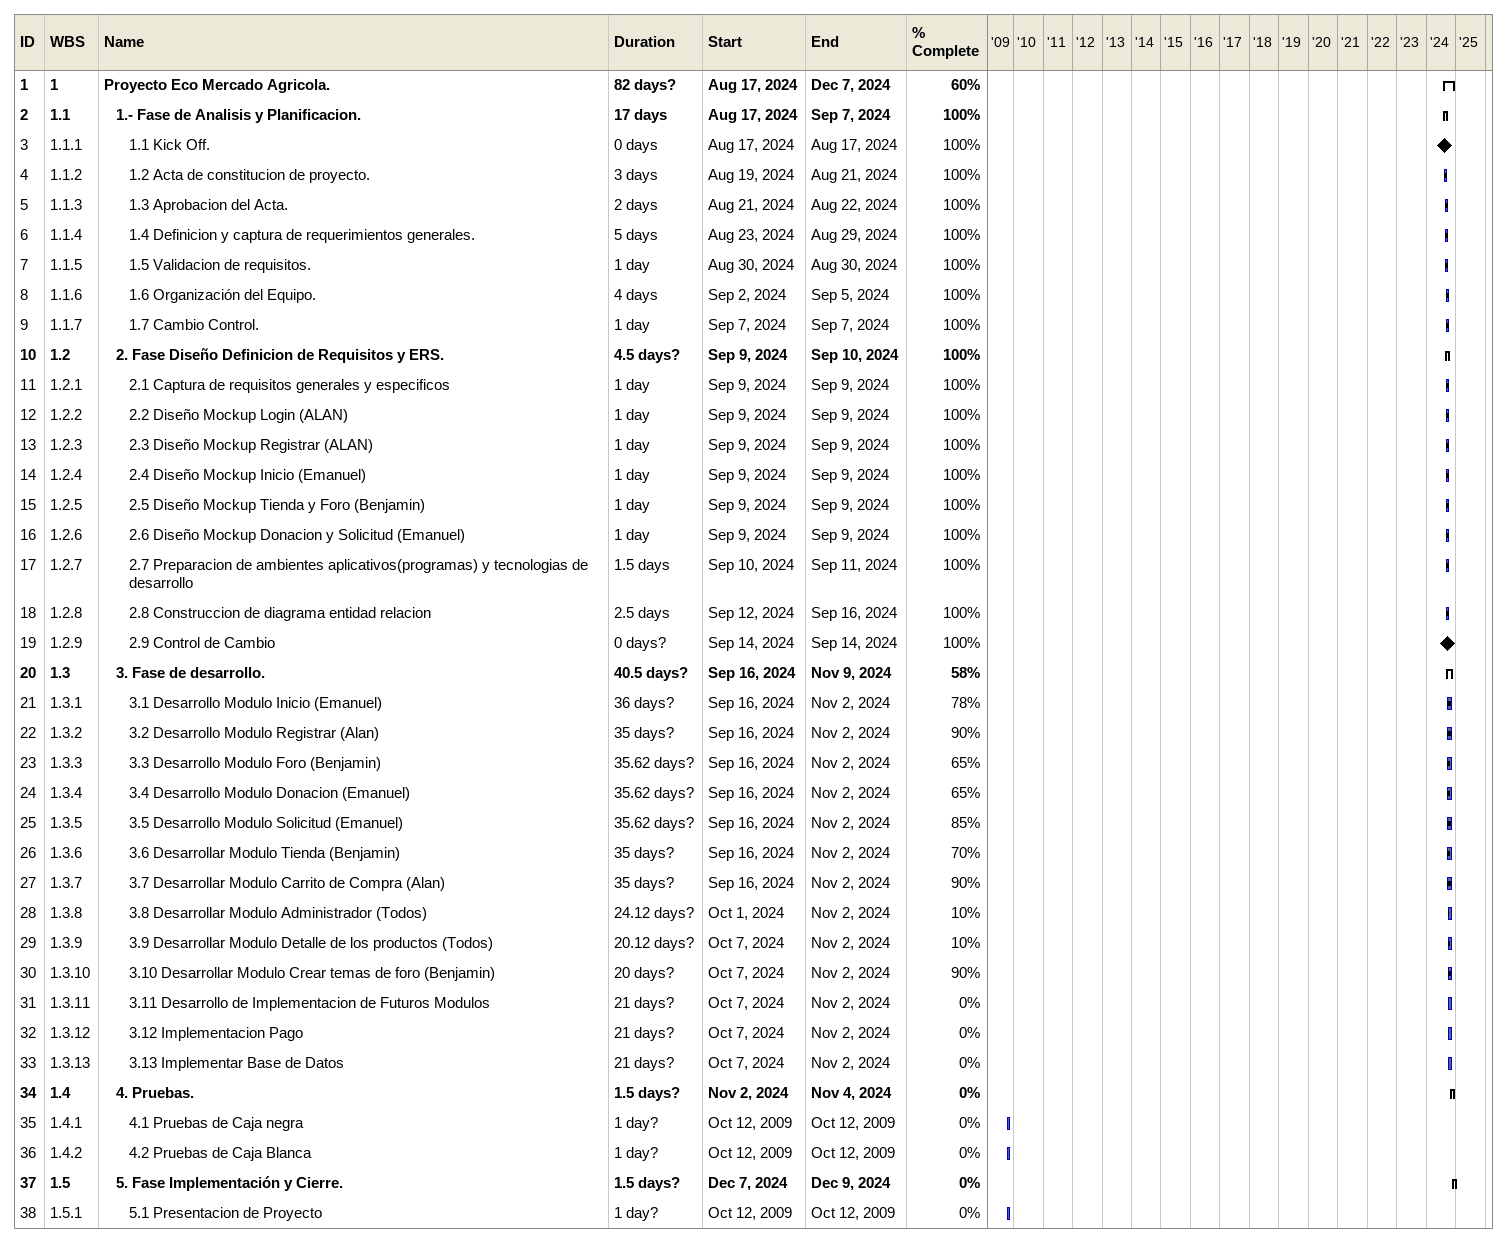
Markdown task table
| ID | WBS | Task | Duration | Start | Finish | % complete |
|---|---|---|---|---|---|---|
| 1 | 1 | **Proyecto Eco Mercado Agricola.** | 82d? | 2024-08-17 | 2024-12-07 | 60 |
| 2 | 1.1 | **1.- Fase de Analisis y Planificacion.** | 17d | 2024-08-17 | 2024-09-07 | 100 |
| 3 | 1.1.1 | 1.1 Kick Off. | 0d | 2024-08-17 | 2024-08-17 | 100 |
| 4 | 1.1.2 | 1.2 Acta de constitucion de proyecto. | 3d | 2024-08-19 | 2024-08-21 | 100 |
| 5 | 1.1.3 | 1.3 Aprobacion del Acta. | 2d | 2024-08-21 | 2024-08-22 | 100 |
| 6 | 1.1.4 | 1.4 Definicion y captura de requerimientos generales. | 5d | 2024-08-23 | 2024-08-29 | 100 |
| 7 | 1.1.5 | 1.5 Validacion de requisitos. | 1d | 2024-08-30 | 2024-08-30 | 100 |
| 8 | 1.1.6 | 1.6 Organización del Equipo. | 4d | 2024-09-02 | 2024-09-05 | 100 |
| 9 | 1.1.7 | 1.7 Cambio Control. | 1d | 2024-09-07 | 2024-09-07 | 100 |
| 10 | 1.2 | **2. Fase Diseño Definicion de Requisitos y ERS.** | 4.5d? | 2024-09-09 | 2024-09-10 | 100 |
| 11 | 1.2.1 | 2.1 Captura de requisitos generales y especificos | 1d | 2024-09-09 | 2024-09-09 | 100 |
| 12 | 1.2.2 | 2.2 Diseño Mockup Login (ALAN) | 1d | 2024-09-09 | 2024-09-09 | 100 |
| 13 | 1.2.3 | 2.3 Diseño Mockup Registrar (ALAN) | 1d | 2024-09-09 | 2024-09-09 | 100 |
| 14 | 1.2.4 | 2.4 Diseño Mockup Inicio (Emanuel) | 1d | 2024-09-09 | 2024-09-09 | 100 |
| 15 | 1.2.5 | 2.5 Diseño Mockup Tienda y Foro (Benjamin) | 1d | 2024-09-09 | 2024-09-09 | 100 |
| 16 | 1.2.6 | 2.6 Diseño Mockup Donacion y Solicitud (Emanuel) | 1d | 2024-09-09 | 2024-09-09 | 100 |
| 17 | 1.2.7 | 2.7 Preparacion de ambientes aplicativos(programas) y tecnologias de desarrollo | 1.5d | 2024-09-10 | 2024-09-11 | 100 |
| 18 | 1.2.8 | 2.8 Construccion de diagrama entidad relacion | 2.5d | 2024-09-12 | 2024-09-16 | 100 |
| 19 | 1.2.9 | 2.9 Control de Cambio | 0d? | 2024-09-14 | 2024-09-14 | 100 |
| 20 | 1.3 | **3. Fase de desarrollo.** | 40.5d? | 2024-09-16 | 2024-11-09 | 58 |
| 21 | 1.3.1 | 3.1 Desarrollo Modulo Inicio (Emanuel) | 36d? | 2024-09-16 | 2024-11-02 | 78 |
| 22 | 1.3.2 | 3.2 Desarrollo Modulo Registrar (Alan) | 35d? | 2024-09-16 | 2024-11-02 | 90 |
| 23 | 1.3.3 | 3.3 Desarrollo Modulo Foro (Benjamin) | 35.62d? | 2024-09-16 | 2024-11-02 | 65 |
| 24 | 1.3.4 | 3.4 Desarrollo Modulo Donacion (Emanuel) | 35.62d? | 2024-09-16 | 2024-11-02 | 65 |
| 25 | 1.3.5 | 3.5 Desarrollo Modulo Solicitud (Emanuel) | 35.62d? | 2024-09-16 | 2024-11-02 | 85 |
| 26 | 1.3.6 | 3.6 Desarrollar Modulo Tienda (Benjamin) | 35d? | 2024-09-16 | 2024-11-02 | 70 |
| 27 | 1.3.7 | 3.7 Desarrollar Modulo Carrito de Compra (Alan) | 35d? | 2024-09-16 | 2024-11-02 | 90 |
| 28 | 1.3.8 | 3.8 Desarrollar Modulo Administrador (Todos) | 24.12d? | 2024-10-01 | 2024-11-02 | 10 |
| 29 | 1.3.9 | 3.9 Desarrollar Modulo Detalle de los productos (Todos) | 20.12d? | 2024-10-07 | 2024-11-02 | 10 |
| 30 | 1.3.10 | 3.10 Desarrollar Modulo Crear temas de foro (Benjamin) | 20d? | 2024-10-07 | 2024-11-02 | 90 |
| 31 | 1.3.11 | 3.11 Desarrollo de Implementacion de Futuros Modulos | 21d? | 2024-10-07 | 2024-11-02 | 0 |
| 32 | 1.3.12 | 3.12 Implementacion Pago | 21d? | 2024-10-07 | 2024-11-02 | 0 |
| 33 | 1.3.13 | 3.13 Implementar Base de Datos | 21d? | 2024-10-07 | 2024-11-02 | 0 |
| 34 | 1.4 | **4. Pruebas.** | 1.5d? | 2024-11-02 | 2024-11-04 | 0 |
| 35 | 1.4.1 | 4.1 Pruebas de Caja negra | 1d? | 2009-10-12 | 2009-10-12 | 0 |
| 36 | 1.4.2 | 4.2 Pruebas de Caja Blanca | 1d? | 2009-10-12 | 2009-10-12 | 0 |
| 37 | 1.5 | **5. Fase Implementación y Cierre.** | 1.5d? | 2024-12-07 | 2024-12-09 | 0 |
| 38 | 1.5.1 | 5.1 Presentacion de Proyecto | 1d? | 2009-10-12 | 2009-10-12 | 0 |
